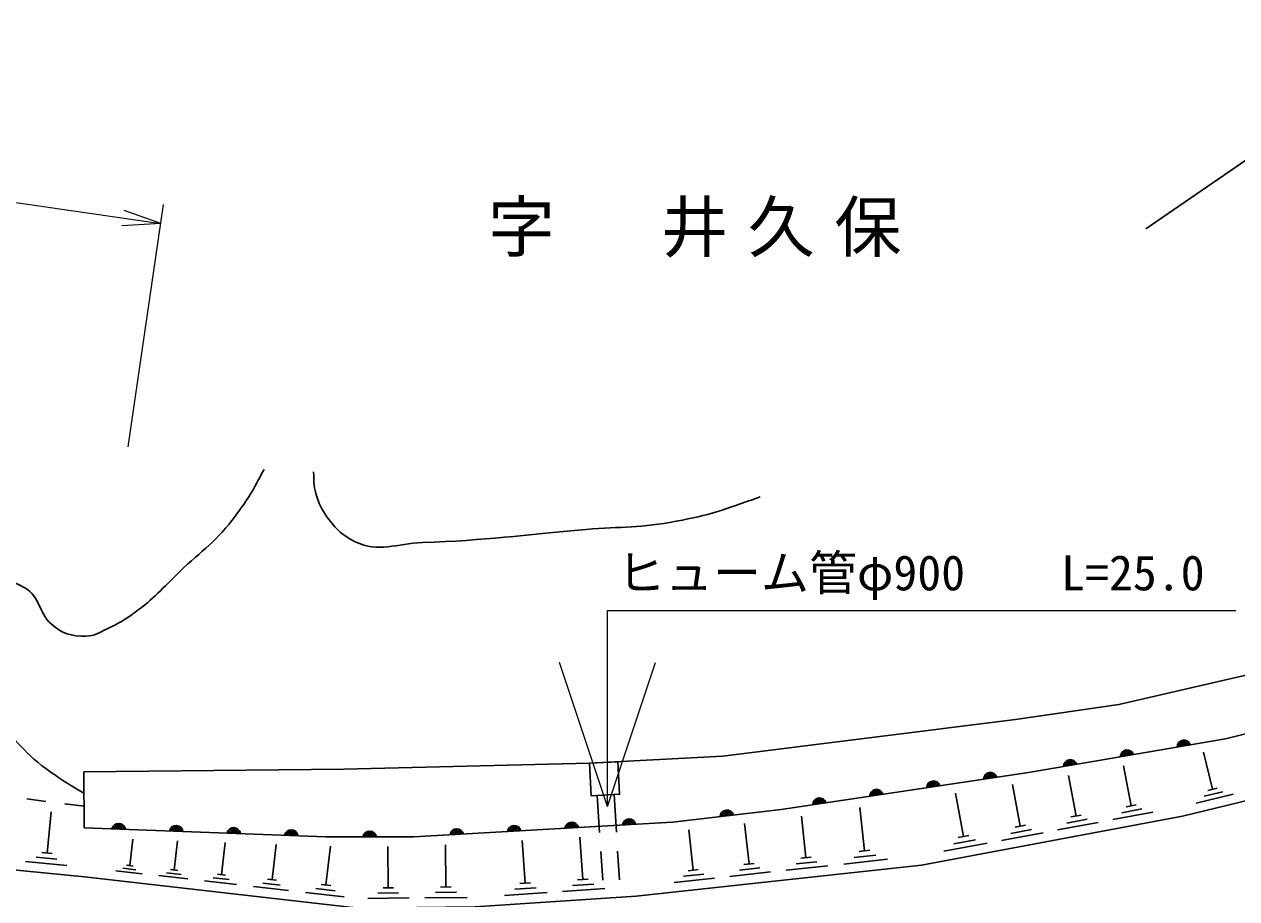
# Model space of a CAD drawing. Units: millimetres, scale not verified. Extents: x 40000 to 680000, y 20000 to 380000.
# Drawn here: x 260850 to 324040, y 268170 to 313737 of the extents above; entities that cross this region are included whole.
import ezdxf
from ezdxf.enums import TextEntityAlignment as Align

# ---------------------------------------------------------------- set-up
doc = ezdxf.new("R2010")
doc.units = ezdxf.units.MM
doc.header["$LTSCALE"] = 1000
for name, color, linetype, lineweight in [('M-BGD', 7, 'Continuous', 25), ('M-BMK-HTXT', 7, 'Continuous', 13), ('M-STR-HTXT', 7, 'Continuous', 13)]:
    doc.layers.add(name, color=color, linetype=linetype, lineweight=lineweight)
doc.styles.add('ＭＳ ゴシック', font='')
doc.styles.get('ＭＳ ゴシック').set_extended_font_data('MS Gothic')

msp = doc.modelspace()

# ---------------------------------------------------------------- linework, layer by layer
at = {"layer": 'M-BGD'}
for p, q in [((322771, 273872), (322300, 275803)), ((318530, 273009), (318140, 275089)), ((263974, 271862), (263948, 274786)), ((315663, 272481), (315266, 274596)), ((309800, 271417), (309377, 273674)), ((312759, 271949), (312352, 274117)), ((323854, 273625), (321923, 273154)), ((323312, 273748), (322347, 273513)), ((323012, 273931), (322529, 273813)), ((261980, 273245), (260989, 273373)), ((263964, 272989), (262972, 273117)), ((290829, 271625), (290701, 273553)), ((291589, 273600), (291713, 271644)), ((318790, 273058), (318270, 272961)), ((262042, 270551), (262256, 272706)), ((301585, 270313), (301350, 272479)), ((304642, 270669), (304397, 272933)), ((315927, 272530), (315398, 272431)), ((319667, 272685), (317588, 272294)), ((319099, 272847), (318059, 272652)), ((295711, 269660), (295484, 271755)), ((298624, 269981), (298395, 272099)), ((313352, 271780), (312268, 271577)), ((313030, 272000), (312488, 271899)), ((316820, 272150), (314704, 271753)), ((316241, 272316), (315184, 272117)), ((266346, 269895), (266503, 271271)), ((268663, 269667), (268836, 271185)), ((271132, 269425), (271322, 271094)), ((286954, 268980), (286804, 271211)), ((289960, 269175), (289812, 271382)), ((310417, 271241), (309289, 271029)), ((310082, 271470), (309518, 271364)), ((313944, 271611), (311776, 271204)), ((262312, 270524), (261773, 270577)), ((273762, 269166), (273971, 270997)), ((276574, 268892), (276803, 270903)), ((279821, 268739), (279801, 270893)), ((282825, 268780), (282804, 270984)), ((290995, 269131), (290896, 270627)), ((291776, 270646), (291871, 269149)), ((304925, 270699), (304359, 270638)), ((311035, 271065), (308777, 270641)), ((263067, 269905), (260912, 270118)), ((262554, 270228), (261477, 270334)), ((266518, 269875), (266174, 269914)), ((298889, 270009), (298359, 269952)), ((302726, 269889), (300560, 269654)), ((302155, 270101), (301072, 269984)), ((301855, 270342), (301314, 270284)), ((305835, 270225), (303571, 269980)), ((305238, 270447), (304106, 270324)), ((266995, 269473), (265619, 269629)), ((266670, 269684), (265982, 269762)), ((269379, 269201), (267861, 269374)), ((269021, 269434), (268262, 269521)), ((268853, 269646), (268473, 269689)), ((271526, 269168), (270691, 269263)), ((271341, 269401), (270923, 269448)), ((273991, 269140), (273533, 269192)), ((290236, 269193), (289684, 269157)), ((296815, 269249), (294720, 269023)), ((296263, 269454), (295215, 269341)), ((295973, 269688), (295449, 269631)), ((299741, 269566), (297622, 269336)), ((299183, 269773), (298123, 269659)), ((271919, 268912), (270250, 269102)), ((274626, 268604), (272795, 268812)), ((274194, 268885), (273279, 268989)), ((277048, 268583), (276042, 268698)), ((276825, 268863), (276322, 268920)), ((280090, 268741), (279552, 268736)), ((283101, 268783), (282550, 268777)), ((287530, 268738), (286414, 268664)), ((287233, 268999), (286675, 268961)), ((291100, 268697), (288893, 268549)), ((290530, 268936), (289426, 268862)), ((277522, 268274), (275511, 268503)), ((280903, 268211), (278749, 268190)), ((280362, 268475), (279285, 268464)), ((283933, 268239), (281728, 268218)), ((283379, 268510), (282277, 268499)), ((288107, 268497), (285875, 268347))]:
    msp.add_line(p, q, dxfattribs=at)
for points in [[(319309, 303085), (333277, 312658), (380792, 312658), (380792, 313737), (381736, 313737), (381736, 312637), (393467, 312637), (393767, 313354), (395400, 313354), (411681, 302655)], [(263986, 269312), (278276, 267685), (284334, 267743), (292742, 268306), (307617, 269915), (321213, 272466), (330086, 274629), (366275, 283570), (397386, 291682)], [(377277, 290427), (345870, 282075), (323448, 276506), (313187, 274747), (300295, 272827), (294626, 272157), (281139, 271390), (276564, 271401), (263974, 271862)], [(263948, 274786), (277509, 274923), (290300, 275228), (297250, 275595), (312518, 277514), (317899, 278289), (325575, 280070), (341011, 283930), (364361, 289931)], [(192282, 281120), (197410, 279595), (222880, 274727), (223981, 274431), (226990, 273881), (231652, 273161), (238560, 272188), (246611, 271173), (253731, 270327), (263986, 269312)]]:
    msp.add_lwpolyline(points, dxfattribs=at)
msp.add_lwpolyline([(290300, 275228), (291785, 275306), (291874, 273615), (290389, 273537)], close=True, dxfattribs=at)
for centre, radius, start, end in [((321284, 276080), 354, 18.52437, 180.92955), ((321284, 276080), 283, 20.74841, 178.70551), ((321284, 276080), 212, 24.49473, 174.95918), ((321284, 276080), 142, 32.20646, 167.24745), ((321284, 276080), 100, 42.52413, 156.92979), ((318327, 275573), 354, 18.52437, 180.92955), ((318327, 275573), 283, 20.74841, 178.70551), ((318327, 275573), 212, 24.49473, 174.95918), ((318327, 275573), 142, 32.20646, 167.24745), ((318327, 275573), 100, 42.52413, 156.92979), ((315370, 275066), 354, 18.52437, 180.92955), ((315370, 275066), 283, 20.74841, 178.70551), ((315370, 275066), 212, 24.49473, 174.95918), ((315370, 275066), 142, 32.20646, 167.24745), ((315370, 275066), 100, 42.52413, 156.92979), ((308233, 273954), 354, 17.26722, 179.6724), ((311200, 274396), 354, 17.26722, 179.6724), ((311200, 274396), 283, 19.49126, 177.44836), ((311200, 274396), 212, 23.23759, 173.70203), ((311200, 274396), 142, 30.94932, 165.9903), ((311200, 274396), 100, 41.26698, 155.67264), ((305265, 273513), 354, 17.26722, 179.6724), ((305265, 273513), 283, 19.49126, 177.44836), ((305265, 273513), 212, 23.23759, 173.70203), ((305265, 273513), 142, 30.94932, 165.9903), ((308233, 273954), 283, 19.49126, 177.44836), ((308233, 273954), 212, 23.23759, 173.70203), ((308233, 273954), 142, 30.94932, 165.9903), ((308233, 273954), 100, 41.26698, 155.67264), ((302298, 273071), 354, 17.26722, 179.6724), ((302298, 273071), 283, 19.49126, 177.44836), ((302298, 273071), 212, 23.23759, 173.70203), ((302298, 273071), 142, 30.94932, 165.9903), ((302298, 273071), 100, 41.26698, 155.67264), ((305265, 273513), 100, 41.26698, 155.67264), ((297467, 272438), 354, 15.53732, 177.9425), ((297467, 272438), 283, 17.76136, 175.71846), ((297467, 272438), 212, 21.50769, 171.97213), ((297467, 272438), 142, 29.21942, 164.26041), ((297467, 272438), 100, 39.53708, 153.94274), ((265770, 271742), 354, 6.69789, 169.10307), ((265770, 271742), 283, 8.92193, 166.87903), ((265770, 271742), 212, 12.66826, 163.13271), ((265770, 271742), 142, 20.37999, 155.42098), ((265770, 271742), 100, 30.69765, 145.10332), ((268768, 271632), 354, 6.69789, 169.10307), ((268768, 271632), 283, 8.92193, 166.87903), ((268768, 271632), 212, 12.66826, 163.13271), ((268768, 271632), 142, 20.37999, 155.42098), ((268768, 271632), 100, 30.69765, 145.10332), ((271766, 271523), 354, 6.69789, 169.10307), ((271766, 271523), 283, 8.92193, 166.87903), ((271766, 271523), 212, 12.66826, 163.13271), ((274764, 271413), 354, 6.69789, 169.10307), ((283393, 271464), 354, 12.05491, 174.46009), ((283393, 271464), 283, 14.27895, 172.23605), ((286388, 271634), 354, 12.05491, 174.46009), ((286388, 271634), 283, 14.27895, 172.23605), ((286388, 271634), 212, 18.02527, 168.48972), ((286388, 271634), 142, 25.737, 160.77799), ((286388, 271634), 100, 36.05467, 150.46033), ((289383, 271805), 354, 12.05491, 174.46009), ((289383, 271805), 283, 14.27895, 172.23605), ((289383, 271805), 212, 18.02527, 168.48972), ((289383, 271805), 142, 25.737, 160.77799), ((289383, 271805), 100, 36.05467, 150.46033), ((292378, 271975), 354, 12.05491, 174.46009), ((292378, 271975), 283, 14.27895, 172.23605), ((292378, 271975), 212, 18.02527, 168.48972), ((292378, 271975), 142, 25.737, 160.77799), ((292378, 271975), 100, 36.05467, 150.46033), ((271766, 271523), 142, 20.37999, 155.42098), ((271766, 271523), 100, 30.69765, 145.10332), ((274764, 271413), 283, 8.92193, 166.87903), ((274764, 271413), 212, 12.66826, 163.13271), ((274764, 271413), 142, 20.37999, 155.42098), ((274764, 271413), 100, 30.69765, 145.10332), ((278851, 271341), 354, 8.65693, 171.06211), ((278851, 271341), 283, 10.88097, 168.83807), ((278851, 271341), 212, 14.6273, 165.09174), ((278851, 271341), 142, 22.33903, 157.38001), ((278851, 271341), 100, 32.65669, 147.06235), ((283393, 271464), 212, 18.02527, 168.48972), ((283393, 271464), 142, 25.737, 160.77799), ((283393, 271464), 100, 36.05467, 150.46033)]:
    msp.add_arc(centre, radius, start, end, dxfattribs=at)
for points, knots in [([(239784, 292487), (240313, 291887), (240511, 291683), (241056, 291258), (241716, 290743), (242157, 290543), (242921, 290199), (243818, 289795), (244436, 289877), (245336, 289479), (246688, 288882), (247190, 288097), (248472, 287361), (248941, 287092), (249188, 286893), (249702, 286726), (250541, 286451), (251032, 286348), (251905, 286218), (252612, 286112), (253028, 286197), (253728, 286048), (254506, 285883), (254905, 285647), (255677, 285456), (257695, 284954), (259080, 285393), (260888, 284365), (261674, 283918), (261580, 283102), (262246, 282491), (262802, 281981), (263315, 281844), (264068, 281855), (264524, 281862), (264756, 282047), (265170, 282237), (265764, 282509), (266078, 282708), (266611, 283085), (267615, 283795), (268050, 284356), (268941, 285204), (270111, 286318), (270907, 286828), (271864, 288129), (272521, 289020), (272757, 289400), (273347, 290545)], [0, 0, 0, 0, 1, 1, 1, 2, 2, 2, 3, 3, 3, 4, 4, 4, 5, 5, 5, 6, 6, 6, 7, 7, 7, 8, 8, 8, 9, 9, 9, 10, 10, 10, 11, 11, 11, 12, 12, 12, 13, 13, 13, 14, 14, 14, 15, 15, 15, 16, 16, 16, 16]), ([(275932, 290418), (275940, 289837), (275945, 289597), (276102, 289104), (276261, 288603), (276421, 288337), (276738, 287918), (277156, 287365), (277472, 287079), (278094, 286774), (279328, 286169), (280238, 286687), (281611, 286732), (284948, 286843), (286805, 287124), (290131, 287410), (291968, 287569), (293022, 287488), (294833, 287837), (296576, 288173), (297230, 288402), (299197, 289109)], [0, 0, 0, 0, 1, 1, 1, 2, 2, 2, 3, 3, 3, 4, 4, 4, 5, 5, 5, 6, 6, 6, 7, 7, 7, 7]), ([(192326, 284463), (193768, 285083), (194236, 285346), (195544, 285612), (196216, 285749), (196596, 285866), (197281, 285867), (198672, 285868), (199424, 285523), (200799, 285317), (203014, 284985), (204248, 284734), (206478, 284513), (208292, 284333), (209321, 284393), (211139, 284260), (212118, 284187), (212669, 284156), (213639, 284006), (216845, 283510), (218520, 282584), (221734, 282143), (224949, 281702), (226799, 282103), (230040, 281933), (231997, 281830), (233098, 281777), (235040, 281510), (237570, 281163), (238849, 280144), (241397, 279986), (242706, 279905), (243436, 280156), (244745, 280241), (246183, 280334), (246990, 280435), (248432, 280411), (249514, 280393), (250116, 280274), (251186, 280115), (253049, 279839), (254082, 279583), (255890, 279057), (256619, 278845), (257027, 278706), (257713, 278379), (258268, 278113), (258565, 277929), (259069, 277574), (260320, 276692), (260738, 275846), (261981, 274952), (262726, 274416), (263011, 274222), (263958, 273680)], [0, 0, 0, 0, 1, 1, 1, 2, 2, 2, 3, 3, 3, 4, 4, 4, 5, 5, 5, 6, 6, 6, 7, 7, 7, 8, 8, 8, 9, 9, 9, 10, 10, 10, 11, 11, 11, 12, 12, 12, 13, 13, 13, 14, 14, 14, 15, 15, 15, 16, 16, 16, 17, 17, 17, 18, 18, 18, 18])]:
    msp.add_open_spline(points, degree=3, knots=knots, dxfattribs=at)
at = {"layer": 'M-STR-HTXT'}
for p, q in [((201116, 313115), (267970, 303348)), ((267970, 303348), (266049, 304033)), ((266271, 291716), (268115, 304337)), ((267970, 303348), (265934, 303241)), ((291247, 272975), (291247, 283190)), ((291247, 283190), (323997, 283190)), ((291247, 272975), (288747, 280475)), ((291247, 272975), (293747, 280475))]:
    msp.add_line(p, q, dxfattribs=at)

# ---------------------------------------------------------------- texts
at = {"layer": 'M-BMK-HTXT', "insert": (296297, 303020), "char_height": 2566, "attachment_point": 5, "style": 'ＭＳ ゴシック'}
msp.add_mtext('\\T1.29;字\u3000井久保', dxfattribs=at)
at = {"layer": 'M-STR-HTXT', "style": 'ＭＳ ゴシック'}
msp.add_text('ヒューム管φ900\u3000\u3000L=25.0', height=1833, dxfattribs=at).set_placement((291747, 283690), align=Align.BOTTOM_LEFT)

doc.saveas('drawing.dxf')
